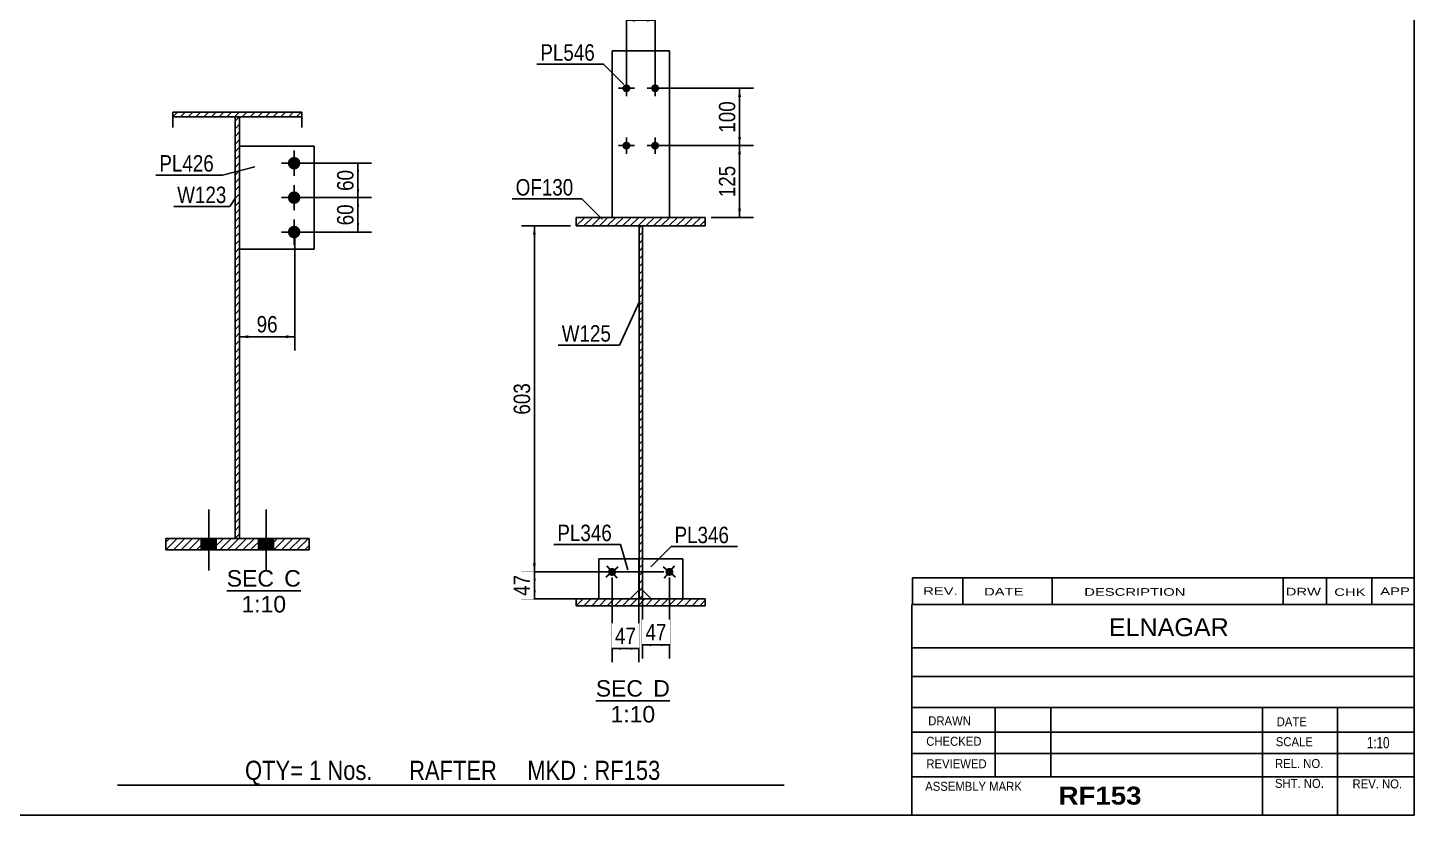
# Model space of a CAD drawing. Header units: millimetres. Extents: x -1026 to -624, y -190 to 87.
# Drawn here: x -865.3 to -623.5, y -190.2 to -52.9 of the extents above; entities that cross this region are included whole.
import ezdxf

# ---------------------------------------------------------------- set-up
doc = ezdxf.new("R2010")
doc.units = ezdxf.units.MM
doc.linetypes.add('DXK_LINE_DOT1', pattern=[1.8814, 0.9407, -0.9407])
doc.styles.add('Arial', font='ARIAL.TTF', dxfattribs={"height": 0.2})
doc.styles.add('Arial Bold', font='ARIALBD.TTF', dxfattribs={"height": 0.2})
doc.styles.add('Arial Narrow', font='ARIALN.TTF', dxfattribs={"height": 0.2})

# ---------------------------------------------------------------- blocks, each defined once
blk = doc.blocks.new('Unknown-624476444-1210')
at = {"color": 5, "linetype": 'Continuous'}
for p, q in [((-623.51, -190.2), (-623.51, 86.8)), ((-1023.51, -190.2), (-623.51, -190.2))]:
    blk.add_line(p, q, dxfattribs=at)
blk = doc.blocks.new('Unknown-624476444-12 - 1257')
at = {"color": 1, "linetype": 'Continuous'}
blk.add_line((-766.24, -170.27), (-753.34, -170.27), dxfattribs=at)
at = {"color": 0, "linetype": 'Continuous'}
for points in [[(-758.02, -169.52), (-758.02, -166.52), (-766.24, -166.52), (-766.24, -169.52)], [(-753.34, -169.52), (-753.34, -166.52), (-756.22, -166.52), (-756.22, -169.52)], [(-755.9, -174.02), (-755.9, -171.02), (-763.68, -171.02), (-763.68, -174.02)]]:
    blk.add_wipeout(points, dxfattribs=at)
at = {"color": 136, "linetype": 'Continuous', "style": 'Arial'}
for s, height, p in [('SEC', 2.865, (-766.24, -169.52)), ('D', 2.87, (-756.22, -169.52)), ('1:10', 2.865, (-763.68, -174.02))]:
    blk.add_text(s, height=height, dxfattribs=at).set_placement(p)
blk = doc.blocks.new('Unknown-624476444-14 - 1543')
at = {"color": 1, "linetype": 'Continuous'}
blk.add_line((-830.6, -151.09), (-817.7, -151.09), dxfattribs=at)
at = {"color": 0, "linetype": 'Continuous'}
for points in [[(-822.38, -150.34), (-822.38, -147.34), (-830.6, -147.34), (-830.6, -150.34)], [(-817.7, -150.34), (-817.7, -147.34), (-820.58, -147.34), (-820.58, -150.34)], [(-820.26, -154.84), (-820.26, -151.84), (-828.04, -151.84), (-828.04, -154.84)]]:
    blk.add_wipeout(points, dxfattribs=at)
at = {"color": 136, "linetype": 'Continuous', "style": 'Arial'}
for s, height, p in [('SEC', 2.865, (-830.6, -150.34)), ('C', 2.87, (-820.58, -150.34)), ('1:10', 2.865, (-828.04, -154.84))]:
    blk.add_text(s, height=height, dxfattribs=at).set_placement(p)
blk = doc.blocks.new('Bolt-624476444-1263 - 1257')
at = {"linetype": 'Continuous'}
for points in [[(-760.2, -63.48, -1), (-761.6, -63.48, -1)], [(-755.2, -63.48, -1), (-756.6, -63.48, -1)], [(-760.2, -73.48, -1), (-761.6, -73.48, -1)], [(-755.2, -73.48, -1), (-756.6, -73.48, -1)]]:
    blk.add_hatch(color=3, dxfattribs=at).paths.add_polyline_path(points)
at = {"color": 3, "linetype": 'Continuous'}
for p, q in [((-760.9, -62.08), (-760.9, -64.88)), ((-755.9, -62.08), (-755.9, -64.88)), ((-762.3, -63.48), (-759.5, -63.48)), ((-757.3, -63.48), (-754.5, -63.48)), ((-760.9, -72.08), (-760.9, -74.88)), ((-755.9, -72.08), (-755.9, -74.88)), ((-762.3, -73.48), (-759.5, -73.48)), ((-757.3, -73.48), (-754.5, -73.48))]:
    blk.add_line(p, q, dxfattribs=at)
blk = doc.blocks.new('Part-624476444-1316 - 1257')
at = {"color": 2, "linetype": 'Continuous'}
for p, q in [((-765.73, -145.48), (-758.73, -145.48)), ((-765.73, -145.48), (-765.73, -152.48)), ((-758.73, -150.98), (-758.73, -145.48)), ((-760.23, -152.48), (-758.73, -150.98))]:
    blk.add_line(p, q, dxfattribs=at)
at = {"color": 7, "linetype": 'DXK_LINE_DOT1'}
for p, q in [((-758.73, -145.48), (-765.73, -145.48)), ((-765.73, -152.48), (-760.23, -152.48))]:
    blk.add_line(p, q, dxfattribs=at)
blk = doc.blocks.new('Bolt-624476444-1275 - 1257')
at = {"linetype": 'Continuous'}
blk.add_hatch(color=3, dxfattribs=at).paths.add_polyline_path([(-752.87, -148.23, -1), (-753.94, -147.33, -1)])
at = {"color": 3, "linetype": 'Continuous'}
for p, q in [((-754.48, -146.88), (-752.33, -148.68)), ((-752.5, -146.71), (-754.31, -148.85))]:
    blk.add_line(p, q, dxfattribs=at)
blk = doc.blocks.new('Bolt-624476444-1276 - 1257')
at = {"linetype": 'Continuous'}
blk.add_hatch(color=3, dxfattribs=at).paths.add_polyline_path([(-762.87, -147.33, -1), (-763.94, -148.23, -1)])
at = {"color": 3, "linetype": 'Continuous'}
for p, q in [((-764.48, -148.68), (-762.33, -146.88)), ((-764.31, -146.71), (-762.5, -148.85))]:
    blk.add_line(p, q, dxfattribs=at)
blk = doc.blocks.new('Part-624476444-1321 - 1257')
at = {"color": 2, "linetype": 'Continuous'}
for p, q in [((-758.07, -145.48), (-751.07, -145.48)), ((-758.07, -145.48), (-758.07, -150.98)), ((-751.07, -152.48), (-751.07, -145.48)), ((-758.07, -150.98), (-756.57, -152.48))]:
    blk.add_line(p, q, dxfattribs=at)
at = {"color": 7, "linetype": 'DXK_LINE_DOT1'}
for p, q in [((-751.07, -145.48), (-758.07, -145.48)), ((-756.57, -152.48), (-751.07, -152.48))]:
    blk.add_line(p, q, dxfattribs=at)
blk = doc.blocks.new('Part-624476444-1356 - 1257')
at = {"color": 2, "linetype": 'Continuous'}
for p, q in [((-763.4, -56.98), (-763.4, -85.98)), ((-763.4, -56.98), (-753.4, -56.98)), ((-753.4, -56.98), (-753.4, -85.98))]:
    blk.add_line(p, q, dxfattribs=at)
at = {"color": 7, "linetype": 'DXK_LINE_DOT1'}
for p, q in [((-753.4, -56.98), (-763.4, -56.98)), ((-763.4, -85.98), (-753.4, -85.98))]:
    blk.add_line(p, q, dxfattribs=at)
blk = doc.blocks.new('Part-624476444-1366 - 1257')
at = {"linetype": 'Continuous'}
h = blk.add_hatch(dxfattribs=at)
h.set_pattern_fill('', scale=0.3, style=0, pattern_type=0)
h.set_pattern_definition([(45, (-769.6542, -153.6792), (-0.67352, 0.67352), [])])
h.paths.add_polyline_path([(-769.65, -152.48), (-769.65, -153.68), (-747.15, -153.68), (-747.15, -152.48)])
at = {"color": 2, "linetype": 'Continuous'}
for p, q in [((-769.65, -153.68), (-769.65, -152.48)), ((-769.65, -152.48), (-747.15, -152.48)), ((-747.15, -153.68), (-769.65, -153.68)), ((-747.15, -152.48), (-747.15, -153.68))]:
    blk.add_line(p, q, dxfattribs=at)
blk = doc.blocks.new('Part-624476444-1389 - 1257')
at = {"linetype": 'Continuous'}
h = blk.add_hatch(dxfattribs=at)
h.set_pattern_fill('', scale=0.3, style=0, pattern_type=0)
h.set_pattern_definition([(45, (-758.7042, -152.4792), (-0.673519, 0.673519), [])])
h.paths.add_polyline_path([(-758.7, -87.48), (-758.7, -152.48), (-758.1, -152.48), (-758.1, -87.48)])
at = {"color": 2, "linetype": 'Continuous'}
for p, q in [((-758.7, -152.48), (-758.7, -87.48)), ((-758.7, -87.48), (-758.1, -87.48)), ((-758.1, -87.48), (-758.1, -152.48)), ((-758.1, -152.48), (-758.7, -152.48))]:
    blk.add_line(p, q, dxfattribs=at)
blk = doc.blocks.new('Part-624476444-1412 - 1257')
at = {"linetype": 'Continuous'}
h = blk.add_hatch(dxfattribs=at)
h.set_pattern_fill('', scale=0.3, style=0, pattern_type=0)
h.set_pattern_definition([(45, (-769.6542, -87.4785), (-0.67352, 0.67352), [])])
h.paths.add_polyline_path([(-769.65, -85.98), (-769.65, -87.48), (-747.15, -87.48), (-747.15, -85.98)])
at = {"color": 2, "linetype": 'Continuous'}
for p, q in [((-769.65, -87.48), (-769.65, -85.98)), ((-769.65, -85.98), (-747.15, -85.98)), ((-747.15, -85.98), (-747.15, -87.48)), ((-747.15, -87.48), (-769.65, -87.48))]:
    blk.add_line(p, q, dxfattribs=at)
blk = doc.blocks.new('Part-624476444-1545 - 1543')
at = {"linetype": 'Continuous'}
h = blk.add_hatch(dxfattribs=at)
h.set_pattern_fill('', scale=0.3, style=0, pattern_type=0)
h.set_pattern_definition([(45, (-840.0032, -68.447), (-0.67352, 0.67352), [])])
h.paths.add_polyline_path([(-840, -67.64), (-840, -68.45), (-817.5, -68.45), (-817.5, -67.64)])
at = {"color": 7, "linetype": 'DXK_LINE_DOT1'}
for p, q in [((-840, -67.64), (-840, -68.45)), ((-817.5, -67.64), (-817.5, -68.45))]:
    blk.add_line(p, q, dxfattribs=at)
at = {"color": 2, "linetype": 'Continuous'}
for p, q in [((-840, -68.45), (-840, -67.64)), ((-840, -67.64), (-817.5, -67.64)), ((-817.5, -67.64), (-817.5, -68.45)), ((-840, -68.45), (-840, -70.3)), ((-817.5, -68.45), (-840, -68.45)), ((-817.5, -68.45), (-817.5, -70.3))]:
    blk.add_line(p, q, dxfattribs=at)
blk = doc.blocks.new('Part-624476444-1558 - 1543')
at = {"linetype": 'Continuous'}
h = blk.add_hatch(dxfattribs=at)
h.set_pattern_fill('', scale=0.3, style=0, pattern_type=0)
h.set_pattern_definition([(45, (-841.2532, -143.927), (-0.67352, 0.67352), [])])
h.paths.add_polyline_path([(-841.25, -141.93), (-841.25, -143.93), (-816.25, -143.93), (-816.25, -141.93)])
at = {"color": 2, "linetype": 'Continuous'}
for p, q in [((-841.25, -143.93), (-841.25, -141.93)), ((-841.25, -141.93), (-816.25, -141.93)), ((-816.25, -141.93), (-816.25, -143.93)), ((-816.25, -143.93), (-841.25, -143.93))]:
    blk.add_line(p, q, dxfattribs=at)
blk = doc.blocks.new('Bolt-624476444-1622 - 1543')
at = {"linetype": 'Continuous'}
for points in [[(-835.05, -143.93), (-832.45, -143.93), (-832.45, -141.93), (-835.05, -141.93)], [(-825.05, -143.93), (-822.45, -143.93), (-822.45, -141.93), (-825.05, -141.93)]]:
    blk.add_hatch(color=3, dxfattribs=at).paths.add_polyline_path(points)
at = {"color": 3, "linetype": 'Continuous'}
for p, q in [((-833.75, -147.52), (-833.75, -136.93)), ((-823.75, -147.52), (-823.75, -136.93)), ((-835.05, -143.93), (-835.05, -141.93)), ((-832.45, -143.93), (-832.45, -141.93)), ((-825.05, -143.93), (-825.05, -141.93)), ((-822.45, -143.93), (-822.45, -141.93))]:
    blk.add_line(p, q, dxfattribs=at)
blk = doc.blocks.new('Part-624476444-1590 - 1543')
at = {"color": 2, "linetype": 'Continuous'}
for p, q in [((-815.35, -73.54), (-828.35, -73.54)), ((-815.35, -91.54), (-815.35, -73.54)), ((-828.35, -91.54), (-815.35, -91.54))]:
    blk.add_line(p, q, dxfattribs=at)
at = {"color": 7, "linetype": 'DXK_LINE_DOT1'}
blk.add_line((-828.35, -73.54), (-828.35, -91.54), dxfattribs=at)
blk = doc.blocks.new('Part-624476444-1621 - 1543')
at = {"linetype": 'Continuous'}
h = blk.add_hatch(dxfattribs=at)
h.set_pattern_fill('', scale=0.3, style=0, pattern_type=0)
h.set_pattern_definition([(45, (-829.1532, -141.927), (-0.673519, 0.673519), [])])
h.paths.add_polyline_path([(-829.15, -68.45), (-829.15, -141.93), (-828.35, -141.93), (-828.35, -68.45)])
at = {"color": 7, "linetype": 'DXK_LINE_DOT1'}
for p, q in [((-829.15, -70.3), (-829.15, -68.45)), ((-828.35, -70.3), (-828.35, -68.45))]:
    blk.add_line(p, q, dxfattribs=at)
at = {"color": 2, "linetype": 'Continuous'}
for p, q in [((-829.15, -141.93), (-829.15, -68.45)), ((-829.15, -68.45), (-828.35, -68.45)), ((-828.35, -68.45), (-828.35, -141.93)), ((-828.35, -141.93), (-829.15, -141.93))]:
    blk.add_line(p, q, dxfattribs=at)
blk = doc.blocks.new('Bolt-624476444-1632 - 1543')
at = {"linetype": 'Continuous'}
for points in [[(-818.85, -77.64, -1), (-818.85, -75.44, -1)], [(-818.85, -83.64, -1), (-818.85, -81.44, -1)], [(-818.85, -89.64, -1), (-818.85, -87.44, -1)]]:
    blk.add_hatch(color=3, dxfattribs=at).paths.add_polyline_path(points)
at = {"color": 3, "linetype": 'Continuous'}
for p, q in [((-818.85, -74.34), (-818.85, -78.74)), ((-816.65, -76.54), (-821.05, -76.54)), ((-818.85, -80.34), (-818.85, -84.74)), ((-816.65, -82.54), (-821.05, -82.54)), ((-818.85, -86.34), (-818.85, -90.74)), ((-816.65, -88.54), (-821.05, -88.54))]:
    blk.add_line(p, q, dxfattribs=at)
blk = doc.blocks.new('StraightDimension-624476444-1477 - 1257')
at = {"linetype": 'Continuous'}
for points in [[(-741.42, -64.98), (-741.17, -63.48), (-740.92, -64.98)], [(-740.92, -71.98), (-741.17, -73.48), (-741.42, -71.98)]]:
    blk.add_hatch(color=7, dxfattribs=at).paths.add_polyline_path(points)
at = {"color": 7, "linetype": 'Continuous'}
for p, q in [((-754.9, -63.48), (-738.77, -63.48)), ((-741.17, -73.48), (-741.17, -63.48)), ((-754.9, -73.48), (-738.77, -73.48))]:
    blk.add_line(p, q, dxfattribs=at)
at = {"color": 0}
blk.add_wipeout([(-741.32, -65.14), (-745.52, -65.14), (-745.52, -71.83), (-741.32, -71.83)], dxfattribs=at)
at = {"color": 3, "style": 'Arial Narrow'}
blk.add_text('100', height=2.863, rotation=90.0002, dxfattribs=at).set_placement((-741.92, -71.22))
blk = doc.blocks.new('StraightDimension-624476444-1418 - 1257')
at = {"linetype": 'Continuous'}
for points in [[(-777.2, -88.98), (-776.95, -87.48), (-776.7, -88.98)], [(-776.7, -146.28), (-776.95, -147.78), (-777.2, -146.28)]]:
    blk.add_hatch(color=7, dxfattribs=at).paths.add_polyline_path(points)
at = {"color": 7, "linetype": 'Continuous'}
for p, q in [((-770.65, -87.48), (-779.2, -87.48)), ((-776.95, -147.78), (-776.95, -87.48)), ((-754.4, -147.78), (-779.2, -147.78))]:
    blk.add_line(p, q, dxfattribs=at)
at = {"color": 0}
blk.add_wipeout([(-777.1, -114.29), (-781.3, -114.29), (-781.3, -120.97), (-777.1, -120.97)], dxfattribs=at)
at = {"color": 3, "style": 'Arial Narrow'}
blk.add_text('603', height=2.863, rotation=90.0002, dxfattribs=at).set_placement((-777.7, -120.37))
blk = doc.blocks.new('StraightDimension-624476444-1442 - 1257')
at = {"linetype": 'Continuous'}
for points in [[(-777.2, -149.28), (-776.95, -147.78), (-776.7, -149.28)], [(-776.7, -150.98), (-776.95, -152.48), (-777.2, -150.98)]]:
    blk.add_hatch(color=7, dxfattribs=at).paths.add_polyline_path(points)
at = {"color": 7, "linetype": 'Continuous'}
for p, q in [((-754.4, -147.78), (-779.2, -147.78)), ((-776.95, -152.48), (-776.95, -147.78)), ((-766.73, -152.48), (-779.2, -152.48))]:
    blk.add_line(p, q, dxfattribs=at)
at = {"color": 0}
blk.add_wipeout([(-777.1, -147.7), (-781.3, -147.7), (-781.3, -152.56), (-777.1, -152.56)], dxfattribs=at)
at = {"color": 3, "style": 'Arial Narrow'}
blk.add_text('47', height=2.863, rotation=90.0002, dxfattribs=at).set_placement((-777.7, -151.96))
blk = doc.blocks.new('StraightDimension-624476444-1458 - 1257')
at = {"linetype": 'Continuous'}
for points in [[(-759.4, -51.86), (-760.9, -51.61), (-759.4, -51.36)], [(-757.4, -51.36), (-755.9, -51.61), (-757.4, -51.86)]]:
    blk.add_hatch(color=7, dxfattribs=at).paths.add_polyline_path(points)
at = {"color": 7, "linetype": 'Continuous'}
for p, q in [((-760.9, -62.48), (-760.9, -49.36)), ((-755.9, -62.48), (-755.9, -49.36)), ((-760.9, -51.61), (-755.9, -51.61))]:
    blk.add_line(p, q, dxfattribs=at)
at = {"color": 0}
blk.add_wipeout([(-755.98, -51.46), (-755.98, -47.26), (-760.83, -47.26), (-760.83, -51.46)], dxfattribs=at)
at = {"color": 3, "style": 'Arial Narrow'}
blk.add_text('50', height=2.863, dxfattribs=at).set_placement((-760.23, -50.86))
blk = doc.blocks.new('StraightDimension-624476444-1487 - 1257')
at = {"linetype": 'Continuous'}
for points in [[(-741.42, -74.98), (-741.17, -73.48), (-740.92, -74.98)], [(-740.92, -84.48), (-741.17, -85.98), (-741.42, -84.48)]]:
    blk.add_hatch(color=7, dxfattribs=at).paths.add_polyline_path(points)
at = {"color": 7, "linetype": 'Continuous'}
for p, q in [((-754.9, -73.48), (-738.77, -73.48)), ((-741.17, -85.98), (-741.17, -73.48)), ((-746.15, -85.98), (-738.77, -85.98))]:
    blk.add_line(p, q, dxfattribs=at)
at = {"color": 0}
blk.add_wipeout([(-741.32, -76.39), (-745.52, -76.39), (-745.52, -83.07), (-741.32, -83.07)], dxfattribs=at)
at = {"color": 3, "style": 'Arial Narrow'}
blk.add_text('125', height=2.863, rotation=90.0002, dxfattribs=at).set_placement((-741.92, -82.47))
blk = doc.blocks.new('StraightDimension-624476444-1498 - 1257')
at = {"linetype": 'Continuous'}
for points in [[(-756.6, -160.72), (-758.1, -160.47), (-756.6, -160.22)], [(-754.9, -160.22), (-753.4, -160.47), (-754.9, -160.72)]]:
    blk.add_hatch(color=7, dxfattribs=at).paths.add_polyline_path(points)
at = {"color": 7, "linetype": 'Continuous'}
for p, q in [((-758.1, -149.71), (-758.1, -162.87)), ((-753.4, -148.78), (-753.4, -162.87)), ((-758.1, -160.47), (-753.4, -160.47))]:
    blk.add_line(p, q, dxfattribs=at)
at = {"color": 0}
blk.add_wipeout([(-753.33, -160.32), (-753.33, -156.12), (-758.18, -156.12), (-758.18, -160.32)], dxfattribs=at)
at = {"color": 3, "style": 'Arial Narrow'}
blk.add_text('47', height=2.863, dxfattribs=at).set_placement((-757.58, -159.72))
blk = doc.blocks.new('StraightDimension-624476444-1515 - 1257')
at = {"linetype": 'Continuous'}
for points in [[(-761.9, -161.37), (-763.4, -161.12), (-761.9, -160.87)], [(-760.23, -160.87), (-758.73, -161.12), (-760.23, -161.37)]]:
    blk.add_hatch(color=7, dxfattribs=at).paths.add_polyline_path(points)
at = {"color": 7, "linetype": 'Continuous'}
for p, q in [((-763.4, -148.78), (-763.4, -163.52)), ((-758.73, -149.98), (-758.73, -163.52)), ((-763.4, -161.12), (-758.73, -161.12))]:
    blk.add_line(p, q, dxfattribs=at)
at = {"color": 0}
blk.add_wipeout([(-758.64, -160.97), (-758.64, -156.77), (-763.5, -156.77), (-763.5, -160.97)], dxfattribs=at)
at = {"color": 3, "style": 'Arial Narrow'}
blk.add_text('47', height=2.863, dxfattribs=at).set_placement((-762.9, -160.37))
blk = doc.blocks.new('StraightDimension-624476444-1652 - 1543')
at = {"linetype": 'Continuous'}
for points in [[(-808, -78.04), (-807.75, -76.54), (-807.5, -78.04)], [(-807.5, -81.04), (-807.75, -82.54), (-808, -81.04)]]:
    blk.add_hatch(color=7, dxfattribs=at).paths.add_polyline_path(points)
at = {"color": 7, "linetype": 'Continuous'}
for p, q in [((-817.75, -76.54), (-805.35, -76.54)), ((-807.75, -82.54), (-807.75, -76.54)), ((-817.75, -82.54), (-805.35, -82.54))]:
    blk.add_line(p, q, dxfattribs=at)
at = {"color": 0}
blk.add_wipeout([(-807.9, -77.12), (-812.1, -77.12), (-812.1, -81.97), (-807.9, -81.97)], dxfattribs=at)
at = {"color": 3, "style": 'Arial Narrow'}
blk.add_text('60', height=2.863, rotation=90.0002, dxfattribs=at).set_placement((-808.5, -81.37))
blk = doc.blocks.new('StraightDimension-624476444-1653 - 1543')
at = {"linetype": 'Continuous'}
for points in [[(-808, -84.04), (-807.75, -82.54), (-807.5, -84.04)], [(-807.5, -87.04), (-807.75, -88.54), (-808, -87.04)]]:
    blk.add_hatch(color=7, dxfattribs=at).paths.add_polyline_path(points)
at = {"color": 7, "linetype": 'Continuous'}
for p, q in [((-817.75, -82.54), (-805.35, -82.54)), ((-807.75, -88.54), (-807.75, -82.54)), ((-817.75, -88.54), (-805.35, -88.54))]:
    blk.add_line(p, q, dxfattribs=at)
at = {"color": 0}
blk.add_wipeout([(-807.9, -83.12), (-812.1, -83.12), (-812.1, -87.97), (-807.9, -87.97)], dxfattribs=at)
at = {"color": 3, "style": 'Arial Narrow'}
blk.add_text('60', height=2.863, rotation=90.0002, dxfattribs=at).set_placement((-808.5, -87.37))
blk = doc.blocks.new('StraightDimension-624476444-1655 - 1543')
at = {"linetype": 'Continuous'}
for points in [[(-826.85, -107.04), (-828.35, -106.79), (-826.85, -106.54)], [(-820.25, -106.54), (-818.75, -106.79), (-820.25, -107.04)]]:
    blk.add_hatch(color=7, dxfattribs=at).paths.add_polyline_path(points)
at = {"color": 7, "linetype": 'Continuous'}
for p, q in [((-818.75, -89.54), (-818.75, -109.19)), ((-828.35, -92.54), (-828.35, -109.19)), ((-828.35, -106.79), (-818.75, -106.79))]:
    blk.add_line(p, q, dxfattribs=at)
at = {"color": 0}
blk.add_wipeout([(-821.13, -106.64), (-821.13, -102.44), (-825.98, -102.44), (-825.98, -106.64)], dxfattribs=at)
at = {"color": 3, "style": 'Arial Narrow'}
blk.add_text('96', height=2.863, dxfattribs=at).set_placement((-825.38, -106.04))
blk = doc.blocks.new('CBS_REVISION-624476444-7800')
at = {"color": 7, "linetype": 'Continuous'}
for p, q in [((-711.02, -148.82), (-623.52, -148.82)), ((-711.02, -148.82), (-711.02, -153.45)), ((-702.23, -148.82), (-702.23, -153.45)), ((-686.63, -148.82), (-686.63, -153.39)), ((-646.37, -148.82), (-646.37, -153.45)), ((-638.83, -148.82), (-638.83, -153.45)), ((-630.89, -148.82), (-630.89, -153.45)), ((-711.02, -153.45), (-623.52, -153.45))]:
    blk.add_line(p, q, dxfattribs=at)
at = {"color": 7, "style": 'Arial Narrow', "width": 1.7}
for s, height, p in [('REV.', 1.326, (-709.16, -151.77)), ('DATE', 1.326, (-698.54, -151.89)), ('DESCRIPTION', 1.3257, (-681.06, -151.94)), ('DRW', 1.326, (-645.94, -151.88)), ('CHK', 1.326, (-637.46, -151.97)), ('APP', 1.326, (-629.45, -151.82))]:
    blk.add_text(s, height=height, dxfattribs=at).set_placement(p)
blk = doc.blocks.new('CBS_CALLOFF-624476444-7798')
at = {"color": 7, "linetype": 'Continuous'}
blk.add_line((-849.64, -184.93), (-733.4, -184.95), dxfattribs=at)
at = {"color": 3, "linetype": 'Continuous', "style": 'Arial Narrow'}
blk.add_text('QTY= 1 Nos.      RAFTER     MKD : RF153', height=3.3405, dxfattribs=at).set_placement((-827.41, -184.04))
blk = doc.blocks.new('CBS_NAME_BLOG-624476444-7799')
at = {"color": 7, "linetype": 'Continuous'}
for p, q in [((-711.11, -153.45), (-623.59, -153.45)), ((-711.11, -190.16), (-711.11, -153.45)), ((-711.1, -160.99), (-623.59, -160.99)), ((-711.03, -166.04), (-623.51, -166.04)), ((-711.11, -171.41), (-623.59, -171.41)), ((-696.58, -183.52), (-696.58, -171.42)), ((-686.9, -183.49), (-686.9, -171.42)), ((-649.98, -190.16), (-649.98, -171.43)), ((-636.93, -190.16), (-636.93, -171.42)), ((-711.1, -175.71), (-623.51, -175.69)), ((-711.11, -179.46), (-623.59, -179.46)), ((-711.11, -183.5), (-623.59, -183.5)), ((-711.11, -190.2), (-623.51, -190.2))]:
    blk.add_line(p, q, dxfattribs=at)
at = {"color": 3, "linetype": 'Continuous', "style": 'Arial'}
blk.add_text('ELNAGAR', height=3.133, dxfattribs=at).set_placement((-676.78, -158.98))
at = {"color": 3, "linetype": 'Continuous'}
for s, height, style, width, p in [('DRAWN', 1.566, 'Arial', 0.9, (-708.27, -174.52)), ('DATE', 1.566, 'Arial', 0.9, (-647.51, -174.68)), ('CHECKED', 1.566, 'Arial', 0.9, (-708.62, -178.09)), ('SCALE', 1.566, 'Arial', 0.9, (-647.66, -178.16)), ('1:10', 1.957, 'Arial Narrow', 0.9, (-631.77, -178.52)), ('REVIEWED', 1.566, 'Arial', 0.9, (-708.59, -182.01)), ('REL. NO.', 1.566, 'Arial', 0.9, (-647.8, -181.96)), ('ASSEMBLY MARK', 1.5663, 'Arial', 0.9, (-708.8, -185.94)), ('RF153', 3.131, 'Arial Bold', 1.1, (-685.53, -188.34)), ('SHT. NO.', 1.566, 'Arial', 0.9, (-647.81, -185.43)), ('REV. NO.', 1.566, 'Arial', 0.9, (-634.28, -185.52))]:
    blk.add_text(s, height=height, dxfattribs=dict(at, style=style, width=width)).set_placement(p)
blk = doc.blocks.new('Mark-624476444-1311 - 1257')
at = {"color": 7, "linetype": 'Continuous'}
blk.add_line((-760.68, -147.42), (-761.94, -143.01), dxfattribs=at)
at = {"color": 0}
blk.add_wipeout([(-763.44, -142.41), (-763.44, -139.41), (-772.94, -139.41), (-772.94, -142.41)], dxfattribs=at)
blk.add_wipeout([(-763.44, -142.41), (-763.44, -139.41), (-772.94, -139.41), (-772.94, -142.41)], dxfattribs=at)
at = {"color": 7, "linetype": 'Continuous'}
blk.add_line((-773.54, -143.01), (-761.94, -143.01), dxfattribs=at)
at = {"color": 3, "style": 'Arial Narrow'}
blk.add_text('PL346', height=2.863, dxfattribs=at).set_placement((-772.94, -142.41))
blk = doc.blocks.new('Mark-624476444-1317 - 1257')
at = {"color": 0}
blk.add_wipeout([(-743.01, -142.77), (-743.01, -139.77), (-752.51, -139.77), (-752.51, -142.77)], dxfattribs=at)
blk.add_wipeout([(-743.01, -142.77), (-743.01, -139.77), (-752.51, -139.77), (-752.51, -142.77)], dxfattribs=at)
at = {"color": 7, "linetype": 'Continuous'}
for p, q in [((-756.64, -146.91), (-753.11, -143.37)), ((-753.11, -143.37), (-741.51, -143.37))]:
    blk.add_line(p, q, dxfattribs=at)
at = {"color": 3, "style": 'Arial Narrow'}
blk.add_text('PL346', height=2.863, dxfattribs=at).set_placement((-752.51, -142.77))
blk = doc.blocks.new('Mark-624476444-1385 - 1257')
at = {"color": 7, "linetype": 'Continuous'}
blk.add_line((-758.55, -100.51), (-762.09, -108.24), dxfattribs=at)
at = {"color": 0}
blk.add_wipeout([(-763.59, -107.64), (-763.59, -104.64), (-772.18, -104.64), (-772.18, -107.64)], dxfattribs=at)
blk.add_wipeout([(-763.59, -107.64), (-763.59, -104.64), (-772.18, -104.64), (-772.18, -107.64)], dxfattribs=at)
at = {"color": 7, "linetype": 'Continuous'}
blk.add_line((-772.78, -108.24), (-762.09, -108.24), dxfattribs=at)
at = {"color": 3, "style": 'Arial Narrow'}
blk.add_text('W125', height=2.863, dxfattribs=at).set_placement((-772.18, -107.64))
blk = doc.blocks.new('Mark-624476444-1352 - 1257')
at = {"color": 7, "linetype": 'Continuous'}
blk.add_line((-761.37, -62.81), (-764.91, -59.27), dxfattribs=at)
at = {"color": 0}
blk.add_wipeout([(-766.41, -58.67), (-766.41, -55.67), (-775.91, -55.67), (-775.91, -58.67)], dxfattribs=at)
blk.add_wipeout([(-766.41, -58.67), (-766.41, -55.67), (-775.91, -55.67), (-775.91, -58.67)], dxfattribs=at)
at = {"color": 7, "linetype": 'Continuous'}
blk.add_line((-776.51, -59.27), (-764.91, -59.27), dxfattribs=at)
at = {"color": 3, "style": 'Arial Narrow'}
blk.add_text('PL546', height=2.863, dxfattribs=at).set_placement((-775.91, -58.67))
blk = doc.blocks.new('Mark-624476444-1408 - 1257')
at = {"color": 7, "linetype": 'Continuous'}
blk.add_line((-765.12, -86.31), (-768.66, -82.77), dxfattribs=at)
at = {"color": 0}
blk.add_wipeout([(-770.16, -82.17), (-770.16, -79.17), (-780.21, -79.17), (-780.21, -82.17)], dxfattribs=at)
blk.add_wipeout([(-770.16, -82.17), (-770.16, -79.17), (-780.21, -79.17), (-780.21, -82.17)], dxfattribs=at)
at = {"color": 7, "linetype": 'Continuous'}
blk.add_line((-780.81, -82.77), (-768.66, -82.77), dxfattribs=at)
at = {"color": 3, "style": 'Arial Narrow'}
blk.add_text('OF130', height=2.863, dxfattribs=at).set_placement((-780.21, -82.17))
blk = doc.blocks.new('Mark-624476444-1617 - 1543')
at = {"color": 0}
blk.add_wipeout([(-830.65, -83.48), (-830.65, -80.48), (-839.24, -80.48), (-839.24, -83.48)], dxfattribs=at)
blk.add_wipeout([(-830.65, -83.48), (-830.65, -80.48), (-839.24, -80.48), (-839.24, -83.48)], dxfattribs=at)
at = {"color": 7, "linetype": 'Continuous'}
for p in [(-839.84, -84.08), (-828.93, -82.42)]:
    blk.add_line(p, (-830.05, -84.08), dxfattribs=at)
at = {"color": 3, "style": 'Arial Narrow'}
blk.add_text('W123', height=2.863, dxfattribs=at).set_placement((-839.24, -83.48))
blk = doc.blocks.new('Mark-624476444-1586 - 1543')
at = {"color": 7, "linetype": 'Continuous'}
blk.add_line((-825.72, -77.17), (-831.34, -78.6), dxfattribs=at)
at = {"color": 0}
blk.add_wipeout([(-832.84, -78), (-832.84, -75), (-842.35, -75), (-842.35, -78)], dxfattribs=at)
blk.add_wipeout([(-832.84, -78), (-832.84, -75), (-842.35, -75), (-842.35, -78)], dxfattribs=at)
at = {"color": 7, "linetype": 'Continuous'}
blk.add_line((-842.95, -78.6), (-831.34, -78.6), dxfattribs=at)
at = {"color": 3, "style": 'Arial Narrow'}
blk.add_text('PL426', height=2.863, dxfattribs=at).set_placement((-842.35, -78))

msp = doc.modelspace()

# ---------------------------------------------------------------- block references
for name in ['Unknown-624476444-1210', 'Part-624476444-1356 - 1257', 'Bolt-624476444-1263 - 1257', 'Part-624476444-1545 - 1543', 'Part-624476444-1621 - 1543', 'Part-624476444-1590 - 1543', 'Bolt-624476444-1632 - 1543', 'Part-624476444-1412 - 1257', 'Part-624476444-1389 - 1257', 'Part-624476444-1558 - 1543', 'Part-624476444-1316 - 1257', 'Bolt-624476444-1276 - 1257', 'Part-624476444-1321 - 1257', 'Bolt-624476444-1275 - 1257', 'CBS_REVISION-624476444-7800', 'Part-624476444-1366 - 1257', 'CBS_NAME_BLOG-624476444-7799', 'CBS_CALLOFF-624476444-7798']:
    msp.add_blockref(name, (0, 0))

# ---------------------------------------------------------------- next in the draw order: block references
for name in ['StraightDimension-624476444-1477 - 1257', 'Mark-624476444-1586 - 1543', 'StraightDimension-624476444-1652 - 1543', 'Mark-624476444-1617 - 1543', 'StraightDimension-624476444-1418 - 1257', 'Unknown-624476444-14 - 1543', 'Unknown-624476444-12 - 1257']:
    msp.add_blockref(name, (0, 0))

# ---------------------------------------------------------------- next in the draw order: block references
for name in ['StraightDimension-624476444-1458 - 1257', 'StraightDimension-624476444-1487 - 1257', 'Mark-624476444-1408 - 1257', 'StraightDimension-624476444-1653 - 1543', 'Mark-624476444-1385 - 1257', 'Bolt-624476444-1622 - 1543', 'StraightDimension-624476444-1442 - 1257']:
    msp.add_blockref(name, (0, 0))

# ---------------------------------------------------------------- next in the draw order: block references
for name in ['Mark-624476444-1352 - 1257', 'StraightDimension-624476444-1655 - 1543', 'Mark-624476444-1311 - 1257', 'Mark-624476444-1317 - 1257', 'StraightDimension-624476444-1498 - 1257']:
    msp.add_blockref(name, (0, 0))

# ---------------------------------------------------------------- next in the draw order: block references
msp.add_blockref('StraightDimension-624476444-1515 - 1257', (0, 0))

doc.saveas('drawing.dxf')
